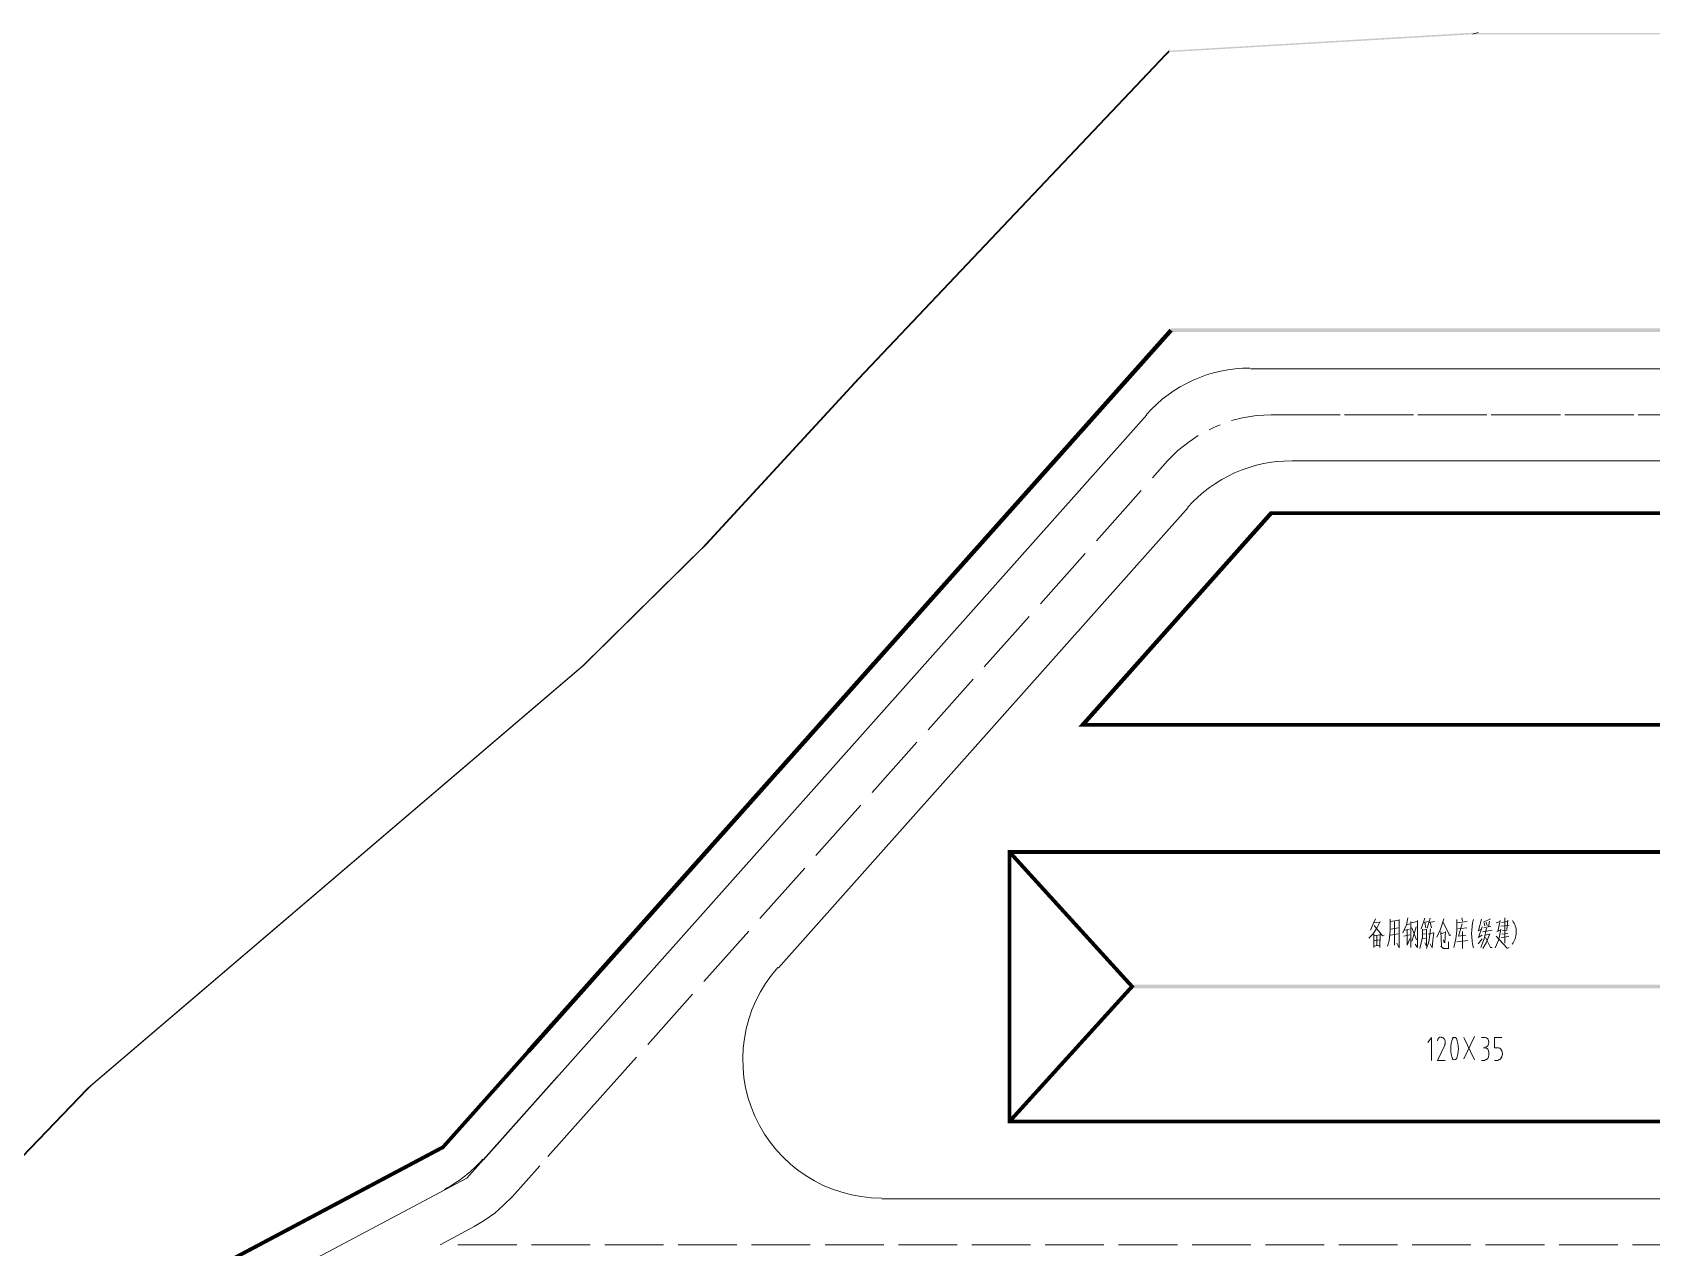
# Model space of a CAD drawing. Header units: millimetres. Extents: x 2315 to 4619, y 1334 to 1897.
# Drawn here: x 3451.7 to 3661.9, y 1739.2 to 1896.9 of the extents above; entities that cross this region are included whole.
import ezdxf

# ---------------------------------------------------------------- set-up
doc = ezdxf.new("R2010")
doc.units = ezdxf.units.MM
doc.linetypes.add('PDF_IMPORT', pattern=[1, 0.8, -0.2])
for name, color, linetype, true_color in [('PDF_0-新增征地', 7, 'Continuous', 0x00a5dd), ('PDF_站场道路', 7, 'Continuous', 0x957000), ('PDF_转运站初步方案', 7, 'Continuous', 0x00b85c)]:
    doc.layers.add(name, color=color, linetype=linetype, true_color=true_color)

msp = doc.modelspace()

# ---------------------------------------------------------------- hatches: boundary and pattern name
at = {"layer": 'PDF_0-新增征地', "transparency": 33554559}
for points in [[(3599.09, 1894.52), (3598.91, 1894.26), (3599.09, 1894.13), (3599.28, 1894.38), (3638.67, 1896.7), (3639.35, 1896.94), (3599.34, 1894.57), (3599.34, 1894.87), (3599.12, 1894.55), (3599.09, 1894.56)], [(3699.02, 1896.7), (3699.02, 1896.88), (3639.35, 1896.88), (3638.73, 1896.7)]]:
    msp.add_hatch(color=256, dxfattribs=at).paths.add_polyline_path(points)
at = {"layer": 'PDF_转运站初步方案', "true_color": 0x00a5dd, "transparency": 33554559}
msp.add_hatch(color=142, dxfattribs=at).paths.add_polyline_path([(3599.46, 1858.52), (3599.46, 1858.04), (3755.83, 1858.04), (3755.83, 1858.52)])
at = {"layer": 'PDF_转运站初步方案', "true_color": 0x2eb800, "transparency": 33554559}
msp.add_hatch(color=82, dxfattribs=at).paths.add_polyline_path([(3594.45, 1773.32), (3594.45, 1772.83), (3682.59, 1772.83), (3682.59, 1773.32)])

# ---------------------------------------------------------------- linework, layer by layer
at = {"layer": 'PDF_0-新增征地', "lineweight": 0}
msp.add_lwpolyline([(3638.67, 1896.7), (3639.35, 1896.94)], dxfattribs=at)
msp.add_lwpolyline([(3599.21, 1894.5, 0.215, 0.215, 0), (3559.02, 1852.08, 0.218, 0.218, 0), (3539.02, 1830.37, 0.173, 0.173, 0), (3523.17, 1814.73, 0.172, 0.172, 0), (3459.03, 1760, 0.215, 0.215, 0), (3439, 1739.14, 0.165, 0.165, 0), (3419.03, 1729.18, 0.218, 0.218, 0), (3379.02, 1709.64, 0.191, 0.191, 0), (3359.01, 1699.38, 0.192, 0.192, 0), (3318.64, 1680.26, 0.197, 0.197, 0), (3277.29, 1656.65, 0.244, 0.244, 0), (3277.99, 1569.27, 0.155, 0.155, 0), (3257.68, 1547.25, 0.135, 0.135, 0), (3225.06, 1524.72, 0.22, 0.22, 0), (3217.15, 1519.49, 0.207, 0.207, 0), (3197.15, 1504.8, 0.193, 0.193, 0), (3156.77, 1490.48, 0.193, 0.193, 0), (3136.62, 1485.84, 0.193, 0.193, 0), (3116.52, 1481.2, 0, 0, 0)], format="xyseb", dxfattribs=at)
at = {"layer": 'PDF_0-新增征地', "lineweight": 25}
msp.add_lwpolyline([(3523.17, 1814.73), (3523.17, 1814.73)], dxfattribs=at)
at = {"layer": 'PDF_站场道路', "lineweight": 9}
for points in [[(3609.78, 1853.27), (3748.92, 1853.27)], [(3596.34, 1847.29), (3510.22, 1750.59)], [(3605.87, 1846), (3605.14, 1845.7), (3604.41, 1845.33)], [(3612.47, 1847.29), (3610.58, 1847.22), (3608.74, 1846.92), (3607.34, 1846.55)], [(3603, 1844.6), (3601.84, 1843.8), (3600.38, 1842.64), (3599.03, 1841.3)], [(3745.32, 1841.3), (3615.16, 1841.3)], [(3601.72, 1835.25), (3548.52, 1775.51)], [(3455.37, 1720.18), (3508.08, 1748.21), (3519.81, 1761.34)], [(3504.6, 1739.54), (3509, 1741.92), (3510.34, 1742.71), (3511.69, 1743.63), (3512.85, 1744.67), (3514.01, 1745.83), (3517.55, 1749.8)], [(3505.21, 1746.68), (3303.46, 1639.43)], [(3561.96, 1745.52), (3904.19, 1745.52)]]:
    msp.add_lwpolyline(points, dxfattribs=at)
at = {"layer": 'PDF_站场道路', "linetype": 'PDF_IMPORT', "lineweight": 9, "ltscale": 9.528654}
for points in [[(3612.47, 1847.29), (3755.83, 1847.29)], [(3613.81, 1847.29), (3737.5, 1847.29)], [(3506.92, 1739.54), (3950.43, 1739.54)]]:
    msp.add_lwpolyline(points, dxfattribs=at)
at = {"layer": 'PDF_站场道路', "linetype": 'PDF_IMPORT', "lineweight": 9, "ltscale": 10.946479}
msp.add_lwpolyline([(3518.59, 1751.02), (3524.27, 1757.37), (3599.03, 1841.3)], dxfattribs=at)
at = {"layer": 'PDF_站场道路', "lineweight": 9}
for centre, start, end in [((3609.71, 1835.37), 90, 138.2959), ((3615.09, 1823.33), 90, 138.2959), ((3561.88, 1763.59), 138.2959, 270), ((3496.71, 1762.61), 297.9987, 318.2959)]:
    msp.add_arc(centre, 17.99, start, end, dxfattribs=at)
at = {"layer": 'PDF_转运站初步方案', "color": 142, "lineweight": 0, "true_color": 0x00a5dd}
msp.add_lwpolyline([(3288.92, 1637.35, 0.492, 0.492, 0), (3452.99, 1724.6, 0.492, 0.492, 0), (3504.97, 1752.21, 0.477, 0.477, 0), (3516.08, 1764.67, 0.563, 0.563, 0), (3599.49, 1858.28, 0, 0, 0)], format="xyseb", dxfattribs=at)
msp.add_lwpolyline([(3612.47, 1834.52, 0.543, 0.543, 0), (3588.01, 1807.03, 0.489, 0.489, 0), (3788.72, 1807.03, 0.509, 0.509, 0), (3747.12, 1834.52, 0.489, 0.489, 0)], format="xyseb", close=True, dxfattribs=at)
at = {"layer": 'PDF_转运站初步方案', "color": 82, "lineweight": 0, "true_color": 0x2eb800}
msp.add_lwpolyline([(3578.51, 1790.54, 0.489, 0.489, 0), (3578.51, 1755.54, 0.489, 0.489, 0), (3698.5, 1755.54, 0.55, 0.55, 0), (3698.5, 1790.54, 0.489, 0.489, 0)], format="xyseb", close=True, dxfattribs=at)
at = {"layer": 'PDF_转运站初步方案', "color": 82, "lineweight": 0, "true_color": 0x2eb800, "const_width": 0.497}
msp.add_lwpolyline([(3578.51, 1790.54), (3594.42, 1773.07), (3578.51, 1755.54)], dxfattribs=at)
at = {"layer": 'PDF_转运站初步方案', "color": 82, "lineweight": 5, "true_color": 0x2eb800}
for points in [[(3626.64, 1781.5), (3626.21, 1780.65), (3625.66, 1779.85), (3625.17, 1779.36)], [(3626.03, 1781.87), (3625.72, 1781.2), (3625.36, 1780.4)], [(3625.79, 1781.32), (3626.58, 1781.44)], [(3625.85, 1781.01), (3626.95, 1779.67), (3627.13, 1779.73)], [(3627.56, 1778.32), (3627.8, 1779), (3627.92, 1780.34), (3627.92, 1781.81)], [(3627.92, 1781.5), (3629.08, 1781.68)], [(3628.05, 1780.52), (3628.96, 1780.71)], [(3628.47, 1778.45), (3628.47, 1781.5)], [(3629.08, 1781.75), (3629.08, 1778.08), (3628.78, 1778.69)], [(3630.24, 1781.99), (3630.06, 1781.07), (3629.57, 1780.03)], [(3629.82, 1780.4), (3630.43, 1780.52)], [(3630.06, 1781.07), (3630.49, 1781.2)], [(3630.12, 1780.46), (3630.12, 1778.45), (3630.49, 1779.24)], [(3630.61, 1781.32), (3631.47, 1781.5)], [(3630.61, 1781.5), (3630.61, 1778.14)], [(3631.28, 1780.83), (3631.04, 1779.91), (3630.73, 1778.94)], [(3630.73, 1780.71), (3631.34, 1779.12)], [(3631.47, 1781.62), (3631.47, 1778.14), (3631.16, 1778.57)], [(3632.14, 1780.52), (3632.14, 1779.49), (3631.77, 1778.02)], [(3632.44, 1781.93), (3631.95, 1780.58)], [(3632.14, 1780.4), (3632.63, 1780.46)], [(3632.26, 1781.38), (3632.87, 1781.5)], [(3632.44, 1781.38), (3632.57, 1780.71)], [(3632.63, 1780.52), (3632.63, 1778.32), (3632.44, 1778.75)], [(3633.18, 1780.58), (3633.05, 1779.49), (3632.93, 1778.87), (3632.63, 1778.02)], [(3633.11, 1781.93), (3632.75, 1780.65)], [(3632.99, 1781.38), (3633.66, 1781.5)], [(3633.3, 1780.71), (3633.11, 1781.44)], [(3634.89, 1781.87), (3634.46, 1780.52), (3633.97, 1779.49)], [(3634.76, 1781.5), (3635.62, 1779.73)], [(3636.6, 1781.75), (3636.6, 1780.28), (3636.47, 1779.24), (3636.17, 1778.14)], [(3636.6, 1781.32), (3637.94, 1781.5)], [(3636.72, 1780.58), (3637.88, 1780.71)], [(3637.27, 1781.2), (3636.78, 1779.61), (3637.76, 1779.73)], [(3637.21, 1781.99), (3637.33, 1781.56)], [(3639.35, 1780.28), (3639.77, 1780.52)], [(3639.77, 1781.81), (3639.41, 1780.34)], [(3639.89, 1780.83), (3639.41, 1779.42)], [(3640.44, 1780.65), (3640.14, 1779.24), (3639.71, 1778.14)], [(3639.96, 1780.16), (3641.18, 1780.4)], [(3640.93, 1781.87), (3640.02, 1781.44)], [(3640.08, 1780.71), (3640.99, 1780.89)], [(3640.14, 1781.32), (3640.2, 1780.95)], [(3640.51, 1781.01), (3640.38, 1781.44)], [(3640.81, 1781.56), (3640.69, 1780.83)], [(3642.28, 1780.52), (3642.03, 1779.18), (3641.54, 1778.08)], [(3641.67, 1781.32), (3642.15, 1781.5)], [(3641.79, 1780.22), (3642.28, 1780.4)], [(3641.91, 1780.22), (3642.22, 1781.62)], [(3642.28, 1780.89), (3643.38, 1781.01)], [(3643.13, 1781.5), (3642.4, 1781.38)], [(3642.46, 1780.28), (3643.13, 1780.4)], [(3642.83, 1781.99), (3642.83, 1778.69)], [(3643.07, 1780.46), (3643.19, 1781.68)], [(3625.79, 1779.85), (3625.79, 1778.14)], [(3625.79, 1779.67), (3626.64, 1779.79)], [(3626.58, 1778.45), (3625.79, 1778.32)], [(3625.85, 1779), (3626.52, 1779.12)], [(3626.21, 1779.73), (3626.21, 1778.45)], [(3626.64, 1779.91), (3626.58, 1778.14)], [(3628.96, 1779.91), (3627.98, 1779.73)], [(3629.69, 1779.61), (3630.49, 1779.79)], [(3632.08, 1779.3), (3632.5, 1779.36)], [(3632.14, 1779.85), (3632.5, 1779.91)], [(3632.87, 1779.85), (3633.54, 1780.03)], [(3633.6, 1780.1), (3633.48, 1779.06), (3633.36, 1778.08), (3633.11, 1778.63)], [(3634.52, 1780.22), (3634.58, 1778.32)], [(3634.52, 1778.32), (3634.83, 1778.02)], [(3634.58, 1779.97), (3635.07, 1780.1)], [(3634.95, 1778.75), (3634.83, 1779.12)], [(3635.13, 1780.22), (3635.01, 1778.75)], [(3635.5, 1778.02), (3635.5, 1778.87)], [(3635.56, 1779.73), (3635.8, 1779.73)], [(3638, 1779.06), (3636.6, 1778.87)], [(3637.33, 1780.22), (3637.33, 1778.02)], [(3639.89, 1779.73), (3639.35, 1779.42)], [(3639.35, 1778.63), (3639.89, 1779.24)], [(3639.96, 1778.02), (3640.38, 1778.75), (3640.87, 1779.91)], [(3640.26, 1779.73), (3640.81, 1779.85)], [(3640.32, 1779.42), (3640.93, 1778.14), (3641.18, 1778.14)], [(3641.67, 1779.61), (3643.07, 1778.08)], [(3643.32, 1779.55), (3642.34, 1779.42)], [(3642.4, 1779.85), (3643.19, 1779.97)], [(3634.76, 1778.02), (3635.56, 1778.02)], [(3643.07, 1778.02), (3643.38, 1778.14)], [(3633.3, 1763.48), (3633.3, 1766.47), (3632.81, 1765.8)], [(3637.51, 1763.67), (3638.86, 1766.6)], [(3637.51, 1766.47), (3638.86, 1763.54)], [(3639.77, 1766.47), (3640.26, 1766.47)], [(3641.97, 1765.13), (3641.48, 1765.13), (3641.48, 1766.47), (3642.4, 1766.47)], [(3635.01, 1765.44), (3634.09, 1763.48), (3635.07, 1763.48)], [(3640.26, 1765.13), (3640.02, 1765.13)], [(3640.75, 1764.46), (3640.75, 1764.15)], [(3642.52, 1764.15), (3642.52, 1764.46)], [(3640.26, 1763.48), (3639.77, 1763.48)], [(3641.48, 1763.48), (3641.97, 1763.48)]]:
    msp.add_lwpolyline(points, dxfattribs=at)
for centre, radius, start, end in [((3645.32, 1779.94), 6.83, 164.4424, 195.5576), ((3634.3, 1765.83), 0.773, 333.891, 23.7926), ((3639.53, 1764.98), 3.73, 158.8219, 201.1781), ((3633.05, 1764.98), 3.73, 338.8219, 21.1781)]:
    msp.add_arc(centre, radius, start, end, dxfattribs=at)
for points in [[(3644.29, 1780.1), (3644.3, 1780.68), (3644.11, 1781.24), (3643.79, 1781.64)], [(3643.75, 1778.58), (3644.09, 1778.96), (3644.29, 1779.51), (3644.29, 1780.1)], [(3634.56, 1766.54), (3634.32, 1766.54), (3634.11, 1766.33), (3634.05, 1766.02)], [(3635, 1766.15), (3634.91, 1766.35), (3634.74, 1766.48), (3634.55, 1766.47)], [(3636.26, 1766.47), (3636.15, 1766.47), (3636.05, 1766.42), (3635.99, 1766.31)], [(3636.53, 1766.31), (3636.47, 1766.42), (3636.37, 1766.47), (3636.26, 1766.47)], [(3640.75, 1765.83), (3640.75, 1766.19), (3640.52, 1766.47), (3640.23, 1766.47)], [(3640.23, 1765.19), (3640.52, 1765.19), (3640.75, 1765.48), (3640.75, 1765.83)], [(3635.99, 1763.7), (3636.05, 1763.6), (3636.15, 1763.54), (3636.26, 1763.54)], [(3636.26, 1763.54), (3636.37, 1763.54), (3636.47, 1763.6), (3636.53, 1763.7)], [(3640.75, 1764.49), (3640.75, 1764.84), (3640.52, 1765.13), (3640.23, 1765.13)], [(3640.23, 1763.54), (3640.52, 1763.54), (3640.75, 1763.83), (3640.75, 1764.18)], [(3642.46, 1764.49), (3642.46, 1764.84), (3642.23, 1765.13), (3641.94, 1765.13)], [(3641.94, 1763.54), (3642.23, 1763.54), (3642.46, 1763.83), (3642.46, 1764.18)]]:
    msp.add_open_spline(points, degree=3, dxfattribs=at)

doc.saveas('drawing.dxf')
